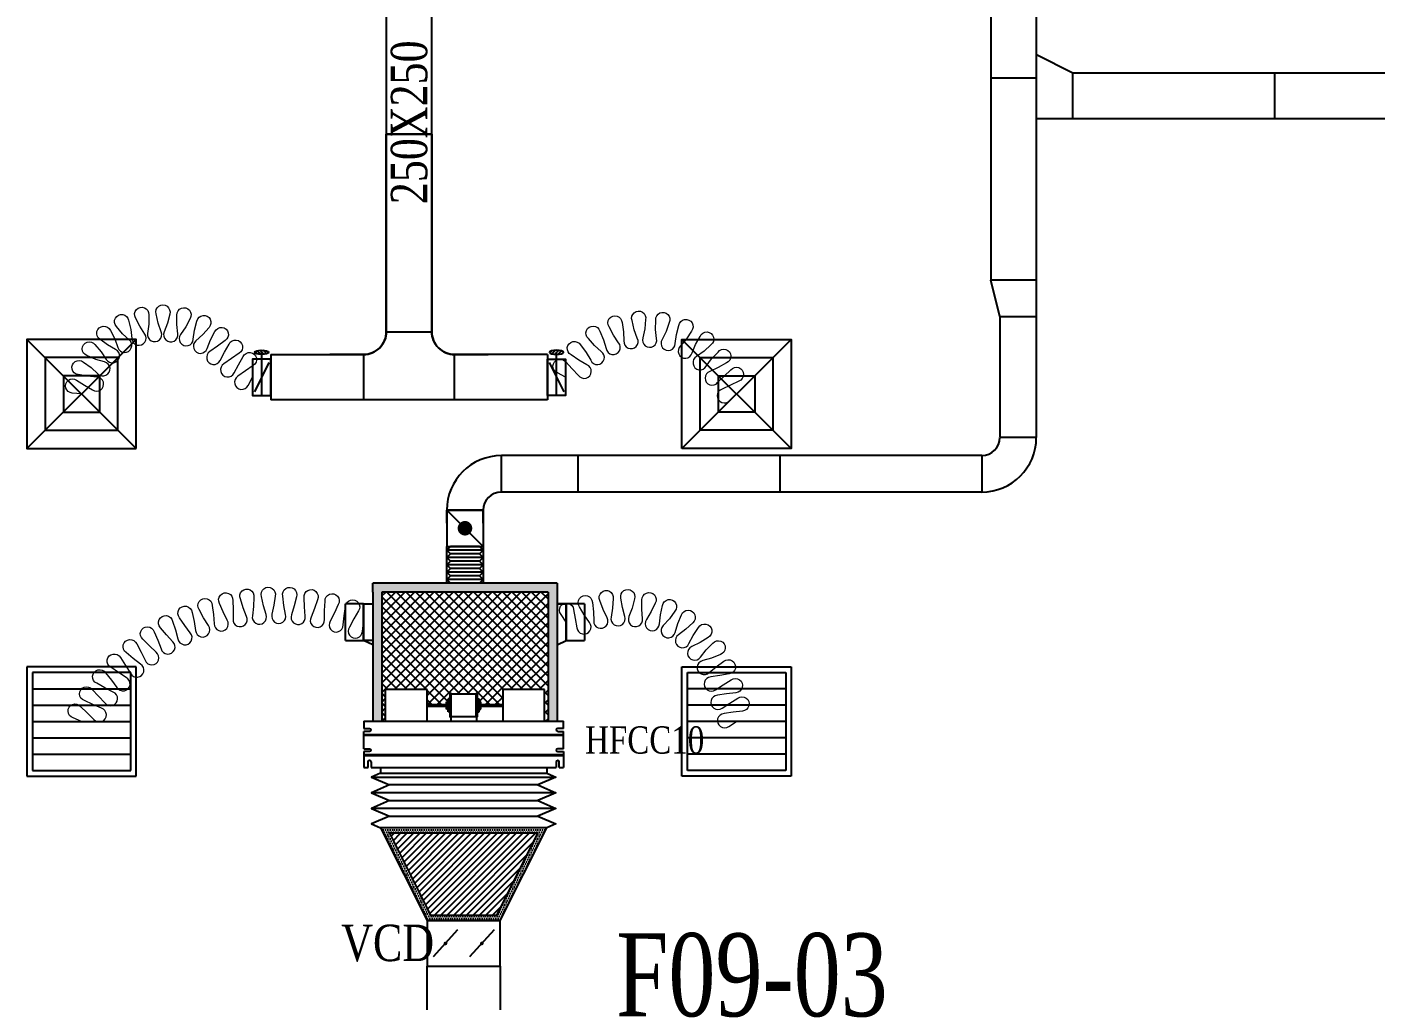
# Model space of a CAD drawing. Header units: metres. Extents: x 352651 to 1421851, y -87441 to -24441.
# Drawn here: x 1104582 to 1111991, y -72090 to -66743 of the extents above; entities that cross this region are included whole.
import ezdxf

# ---------------------------------------------------------------- set-up
doc = ezdxf.new("R2010")
doc.units = ezdxf.units.M
doc.header["$LTSCALE"] = 300
doc.header["$MEASUREMENT"] = 0
for name, color, linetype in [('bat noi mem', 4, 'CONTINUOUS'), ('CUAGIO', 2, 'CONTINUOUS'), ('KT', 1, 'CONTINUOUS'), ('thiet bi', 11, 'CONTINUOUS')]:
    doc.layers.add(name, color=color, linetype=linetype)
doc.layers.add('noi mem', color=5, linetype='BATTING', lineweight=0)
doc.styles.add('PHU', font='vntimeh.shx', dxfattribs={"width": 0.8})
doc.styles.add('ROMANS', font='romans.shx', dxfattribs={"width": 0.75, "bigfont": 'romancvn.shx'})
doc.linetypes.add('BATTING', pattern='A,0.0001,-0.1,[134,ltypeshp.shx,S=0.1,R=0,X=-0.1,Y=0],-0.2,[134,ltypeshp.shx,S=0.1,R=180,X=0.1,Y=0],-0.1', length=0.4001)

# ---------------------------------------------------------------- blocks, each defined once
blk = doc.blocks.new('SAG')
at = {"layer": 'CUAGIO'}
for p, q in [((-300, 300), (-300, -300)), ((300, 300), (-300, 300)), ((300, -300), (300, 300)), ((-300, -300), (300, -300))]:
    blk.add_line(p, q, dxfattribs=at)
at = {"layer": 'CUAGIO', "color": 8}
for p, q in [((-270, 270), (-270, -270)), ((270, 270), (-270, 270)), ((-180, -270), (-180, 270)), ((-90, -270), (-90, 270)), ((0, -270), (0, 270)), ((90, -270), (90, 270)), ((180, -270), (180, 270)), ((270, -270), (270, 270)), ((-270, -270), (270, -270))]:
    blk.add_line(p, q, dxfattribs=at)
blk = doc.blocks.new('SAD')
at = {"layer": 'CUAGIO', "color": 8}
for p, q in [((-300, -300), (300, 300)), ((300, -300), (-300, 300))]:
    blk.add_line(p, q, dxfattribs=at)
at = {"layer": 'CUAGIO'}
blk.add_lwpolyline([(300, -300), (300, 300), (-300, 300), (-300, -300)], close=True, dxfattribs=at)
at = {"layer": 'CUAGIO', "color": 8}
for points in [[(200, -200), (200, 200), (-200, 200), (-200, -200)], [(100, -100), (100, 100), (-100, 100), (-100, -100)]]:
    blk.add_lwpolyline(points, close=True, dxfattribs=at)
blk = doc.blocks.new('1-van gio D200')
at = {"layer": 'CUAGIO'}
h = blk.add_hatch(dxfattribs=at)
h.set_pattern_fill('ANSI31', color=256, scale=100, style=0)
edge = h.paths.add_edge_path()
edge.add_ellipse((486127, -58494), major_axis=(-38.1, 0), ratio=0.310482, start_angle=0, end_angle=360, ccw=False)
for p, q in [((486167, -58437.3), (486087.1, -58277.5)), ((486127, -58257.4), (486127, -58494))]:
    blk.add_line(p, q, dxfattribs=at)
at = {"layer": 'CUAGIO', "const_width": 3}
for points in [[(486127, -58457.4), (486177, -58457.4), (486177, -58257.4), (486077, -58257.4), (486077, -58457.4), (486127, -58457.4)], [(486167, -58437.3), (486087.1, -58277.5)], [(486127, -58257.4), (486127, -58494)]]:
    blk.add_lwpolyline(points, dxfattribs=at)
at = {"layer": 'CUAGIO'}
blk.add_lwpolyline([(486177, -58457.4), (486077, -58457.4), (486077, -58257.4), (486177, -58257.4)], close=True, dxfattribs=at)
at = {"layer": 'CUAGIO', "const_width": 5.35}
blk.add_lwpolyline([(486130.7, -58357.4, -1), (486123.3, -58357.4, -1)], format="xyb", close=True, dxfattribs=at)
at = {"layer": 'CUAGIO', "extrusion": (0, 0, -1)}
blk.add_ellipse((486127, -58494), major_axis=(-38.1, 0), ratio=0.310482, start_param=-1.570796, end_param=4.712389, dxfattribs=at)
blk = doc.blocks.new('bac noi mem')
at = {"layer": 'bat noi mem'}
for p, q in [((493886.7, -64673), (493866.7, -64693)), ((494046.7, -64673), (493886.7, -64673)), ((494046.7, -64673), (494066.7, -64693)), ((494066.7, -64693), (493866.7, -64693)), ((493866.7, -64693), (493886.7, -64713)), ((493886.7, -64713), (493866.7, -64733)), ((494066.7, -64733), (493866.7, -64733)), ((493866.7, -64733), (493886.7, -64753)), ((493886.7, -64753), (493866.7, -64773)), ((494046.7, -64713), (493886.7, -64713)), ((494046.7, -64753), (493886.7, -64753)), ((494066.7, -64693), (494046.7, -64713)), ((494046.7, -64713), (494066.7, -64733)), ((494066.7, -64733), (494046.7, -64753)), ((494046.7, -64753), (494066.7, -64773)), ((494066.7, -64773), (493866.7, -64773)), ((493866.7, -64773), (493886.7, -64793)), ((493886.7, -64793), (493866.7, -64813)), ((494066.7, -64813), (493866.7, -64813)), ((493866.7, -64813), (493886.7, -64833)), ((494046.7, -64793), (493886.7, -64793)), ((494066.7, -64773), (494046.7, -64793)), ((494046.7, -64793), (494066.7, -64813)), ((494066.7, -64813), (494046.7, -64833)), ((493886.7, -64833), (493866.7, -64853)), ((494066.7, -64853), (493866.7, -64853)), ((493866.7, -64853), (493886.7, -64873)), ((494046.7, -64833), (493886.7, -64833)), ((494046.7, -64873), (493886.7, -64873)), ((494046.7, -64833), (494066.7, -64853)), ((494066.7, -64853), (494046.7, -64873))]:
    blk.add_line(p, q, dxfattribs=at)

msp = doc.modelspace()

# ---------------------------------------------------------------- hatches: boundary and pattern name
at = {"layer": 'CUAGIO'}
h = msp.add_hatch(dxfattribs=at)
h.set_pattern_fill('DOTS', color=2, scale=200, style=0)
h.set_pattern_definition([(0, (533877.114, -127391.205), (6.25, -12.5), [0, -12.5])])
h.paths.add_polyline_path([(1107446.1, -69848.7), (1106532.5, -69848.7), (1106532.5, -70558.7), (1106482.5, -70558.7), (1106482.5, -69848.7), (1106482.5, -69798.7), (1107496.1, -69798.7), (1107496.1, -69848.7), (1107496.1, -70558.7), (1107446.1, -70558.7)])
at = {"layer": 'CUAGIO', "ltscale": 1.5}
h = msp.add_hatch(dxfattribs=at)
h.set_pattern_fill('ANSI37', color=9, scale=300, angle=360, style=0)
h.set_pattern_definition([(45, (450300, 131.603), (-26.5165043, 26.5165043), []), (135, (450300, 131.603), (-26.5165043, -26.5165043), [])])
h.paths.add_polyline_path([(1106532.5, -69848.7), (1106532.5, -70558.7), (1106551.7, -70558.7), (1106551.7, -70383.7), (1106781.9, -70383.7), (1106781.9, -70466.7), (1106887.1, -70466.7), (1106887.1, -70451), (1106897.7, -70451), (1106897.7, -70435.2), (1106907.6, -70435.2), (1106907.6, -70410.3, -1), (1106914, -70408.2), (1107050.2, -70408.2, -1), (1107056.7, -70410.3), (1107056.7, -70435.2), (1107066.6, -70435.2), (1107066.6, -70451), (1107077.1, -70451), (1107077.1, -70466.7), (1107196.8, -70466.7), (1107196.8, -70383.7), (1107427, -70383.7), (1107427, -70558.7), (1107446.1, -70558.7), (1107446.1, -69848.7)])
at = {"layer": 'CUAGIO'}
h = msp.add_hatch(dxfattribs=at)
h.set_pattern_fill('DOTS', color=256, scale=200, style=0)
h.set_pattern_definition([(0, (276852.957, -17805.039), (6.25, -12.5), [0, -12.5])])
h.paths.add_polyline_path([(1107182.1, -71654.2), (1106782.1, -71654.2), (1106525.1, -71144.2), (1107439.1, -71144.2)])
h.paths.add_polyline_path([(1107163.7, -71624.2), (1107390.4, -71174.2), (1106573.9, -71174.2), (1106800.6, -71624.2)], flags=16)
h = msp.add_hatch(dxfattribs=at)
h.set_pattern_fill('ANSI31', color=256, scale=200, style=0)
h.set_pattern_definition([(45, (264041.88, -88821.382), (-17.6776695, 17.6776695), [])])
h.paths.add_polyline_path([(1107390.4, -71174.2), (1106573.9, -71174.2), (1106800.6, -71624.2), (1107163.7, -71624.2)])

# ---------------------------------------------------------------- linework, layer by layer
at = {"layer": 'bat noi mem'}
for p, q in [((1106475.1, -70865.6), (1107489.1, -70865.6)), ((1107489.1, -70951.4), (1106475.1, -70951.4)), ((1107389.1, -70908.5), (1106575.1, -70908.5)), ((1107489.1, -71037.1), (1106475.1, -71037.1)), ((1106575.1, -70994.2), (1107389.1, -70994.2)), ((1106575.1, -71079.9), (1107389.1, -71079.9)), ((1107439.1, -71144.2), (1106525.1, -71144.2))]:
    msp.add_line(p, q, dxfattribs=at)
for points in [[(1106525.1, -70844.2), (1106475.1, -70865.6), (1106575.1, -70908.5), (1106475.1, -70951.4), (1106575.1, -70994.2), (1106475.1, -71037.1), (1106575.1, -71079.9), (1106475.1, -71122.8), (1106525.1, -71144.2)], [(1107439.1, -70844.2), (1107489.1, -70865.6), (1107389.1, -70908.5), (1107489.1, -70951.4), (1107389.1, -70994.2), (1107489.1, -71037.1), (1107389.1, -71079.9), (1107489.1, -71122.8), (1107439.1, -71144.2)]]:
    msp.add_lwpolyline(points, dxfattribs=at)
at = {"layer": 'CUAGIO'}
for p, q in [((1109879.4, -60364), (1109879.4, -68134)), ((1110129.4, -60344.1), (1110129.4, -68998.8)), ((1110129.4, -67024), (1109879.4, -67024)), ((1114769.6, -66997.2), (1110329.6, -66997.2)), ((1121051.5, -67247.2), (1110129.7, -67247.2)), ((1110129.4, -68134), (1109879.4, -68134)), ((1110129.4, -68134), (1109879.4, -68134)), ((1109929.4, -68334), (1109879.4, -68134)), ((1109929.4, -68334), (1109929.4, -68995.6)), ((1109929.4, -68334), (1110129.4, -68334)), ((1106557.2, -68417.6), (1106807.2, -68417.6)), ((1105922.2, -68542.6), (1105922.2, -68792.6)), ((1106432.2, -68542.6), (1106432.2, -68792.6)), ((1106932.2, -68792.6), (1106932.2, -68542.6)), ((1107442.2, -68542.6), (1107442.2, -68792.6)), ((1110129.4, -68998.8), (1109929.4, -68998.8)), ((1109829.4, -69098.8), (1107189.3, -69098.7)), ((1107189.3, -69298.7), (1107189.3, -69098.7)), ((1107609.4, -69098.8), (1107609.4, -69298.8)), ((1108719.4, -69098.8), (1108719.4, -69298.8)), ((1109829.4, -69098.8), (1109829.4, -69298.8)), ((1109835.9, -69298.7), (1107189.4, -69298.7)), ((1106889.3, -69468.9), (1106889.3, -69398.7)), ((1107089.3, -69398.7), (1106889.3, -69398.7)), ((1106889.3, -69398.7), (1106889.3, -69598.6)), ((1107089.3, -69598.6), (1106889.3, -69398.7)), ((1106889.3, -69398.7), (1107089.3, -69398.7)), ((1107089.3, -69398.7), (1107089.3, -69598.6)), ((1107089.3, -69468.9), (1107089.3, -69398.7)), ((1106889.3, -69478.4), (1106889.3, -69598.6)), ((1107089.3, -69478.4), (1107089.3, -69598.6)), ((1106889.3, -69598.6), (1107089.3, -69598.6)), ((1107089.3, -69598.6), (1107089.3, -69798.7)), ((1107496.1, -69798.7), (1106482.5, -69798.7)), ((1106482.5, -69848.7), (1106482.5, -70558.7)), ((1106532.5, -69848.7), (1106532.5, -70558.7)), ((1107446.1, -69848.7), (1107446.1, -70558.7)), ((1107496.1, -69798.7), (1107496.1, -70558.7)), ((1106332.8, -70114), (1106332.8, -69914)), ((1106432.5, -69914), (1106332.8, -69914)), ((1106432.5, -70114), (1106432.5, -69914)), ((1106432.5, -69914), (1106432.5, -70114)), ((1107546.1, -69914), (1107546.1, -70114)), ((1107546.1, -69914), (1107546.1, -70114)), ((1107546.1, -70114), (1107546.1, -69914)), ((1107645.8, -69914), (1107645.8, -70114)), ((1107546.1, -70114), (1107645.8, -70114)), ((1106532.5, -70558.7), (1106532.5, -70558.7)), ((1107446.1, -70558.7), (1107446.1, -70558.7)), ((1106949.1, -71704.9), (1106815.2, -71853.5)), ((1107149.1, -71704.9), (1107015.2, -71853.5))]:
    msp.add_line(p, q, dxfattribs=at)
at = {"layer": 'CUAGIO', "color": 2}
for p, q in [((1110329.6, -66997.2), (1110129.6, -66895.4)), ((1110329.6, -67247.2), (1110329.6, -66997.2)), ((1111439.6, -67247.2), (1111439.6, -66997.2)), ((1106482.5, -69848.7), (1106482.5, -69798.7)), ((1107446.1, -69848.7), (1106532.5, -69848.7))]:
    msp.add_line(p, q, dxfattribs=at)
at = {"layer": 'CUAGIO', "ltscale": 1.5}
msp.add_line((1107442.2, -68792.6), (1105922.2, -68792.6), dxfattribs=at)
at = {"layer": 'CUAGIO'}
for points in [[(1106557.2, -66222.6), (1106557.2, -67332.6), (1106807.2, -67332.6), (1106807.2, -66222.6)], [(1106889.3, -69598.6), (1107089.3, -69598.6), (1107089.3, -69798.7), (1106889.3, -69798.7)], [(1107439.1, -71144.2), (1106525.1, -71144.2), (1106782.1, -71654.2), (1107182.1, -71654.2)], [(1107390.4, -71174.2), (1106573.9, -71174.2), (1106800.6, -71624.2), (1107163.7, -71624.2)], [(1106782.1, -71904.2), (1107182.1, -71904.2), (1107182.1, -71654.2), (1106782.1, -71654.2)]]:
    msp.add_lwpolyline(points, close=True, dxfattribs=at)
for points in [[(1105922.2, -68542.6), (1106432.2, -68542.6, 0.414214), (1106557.2, -68417.6), (1106557.2, -67332.6), (1106807.2, -67332.6), (1106807.2, -68417.6, 0.414214), (1106932.2, -68542.6), (1107117.2, -68542.6)], [(1107442.2, -68542.6), (1106932.2, -68542.6, -0.414214), (1106807.2, -68417.6), (1106807.2, -67332.6), (1106557.2, -67332.6), (1106557.2, -68417.6, -0.414214), (1106432.2, -68542.6), (1106247.2, -68542.6)], [(1105472, -73024.2), (1106582.1, -73024.2, 0.414214), (1106782.1, -72824.2), (1106782.1, -71904.2), (1107182.1, -71904.2), (1107182.1, -72824.2, 0.414214), (1107382.1, -73024.2), (1108492.3, -73024.2)]]:
    msp.add_lwpolyline(points, format="xyb", dxfattribs=at)
for points, const_width in [([(1107009.3, -69497.8, 1), (1106969.3, -69497.8, 1)], 40), ([(1106877.1, -71779.2, -1), (1106887.1, -71779.2, -1)], 10), ([(1107077.1, -71779.2, -1), (1107087.1, -71779.2, -1)], 10)]:
    msp.add_lwpolyline(points, format="xyb", close=True, dxfattribs=dict(at, const_width=const_width))
for points in [[(1106432.5, -69914), (1106482.5, -69914)], [(1106432.5, -69914), (1106482.5, -69914)], [(1107546.1, -69914), (1107496.1, -69914)], [(1107496.1, -69914), (1107546.1, -69914)], [(1107645.8, -69914), (1107546.1, -69914)], [(1106332.8, -70114), (1106432.5, -70114)], [(1106482.5, -70114), (1106432.5, -70114)], [(1106482.5, -70139.3), (1106432.5, -70114)], [(1107496.1, -70139.3), (1107546.1, -70114)]]:
    msp.add_lwpolyline(points, dxfattribs=at)
for centre, radius, start, end in [((1109829.4, -68998.8), 100, 270, 0), ((1109829.4, -68998.8), 300, 270, 0), ((1107189.3, -69398.7), 300, 90, 180), ((1107189.3, -69398.7), 100, 90, 180)]:
    msp.add_arc(centre, radius, start, end, dxfattribs=at)
at = {"layer": 'noi mem', "linetype": 'ByBlock', "ltscale": 1.5}
for points in [[(1104882.1, -68759.6), (1104831, -68754.7, -1.333333), (1104854.9, -68683.7), (1104898.6, -68710.8), (1104942.2, -68737.9, 1.333333), (1104966.1, -68666.8), (1104915, -68662), (1104863.6, -68653.5, -1.333333), (1104892.2, -68584.2), (1104934.6, -68614.4), (1104971.9, -68648.7, 1.333333), (1105008.5, -68583.3), (1104959.8, -68569.5), (1104911.8, -68549.2, -1.333333), (1104956, -68488.5), (1104990.1, -68527.9), (1105018.1, -68570.1, 1.333333), (1105069.2, -68515.1), (1105025.1, -68490.2), (1104983.3, -68459.1, -1.333333), (1105040.5, -68410.6), (1105064.3, -68456.9), (1105081.7, -68504.5, 1.333333), (1105144.2, -68463.1), (1105107.2, -68428.6), (1105073.9, -68388.5, -1.333333), (1105141, -68354.8), (1105153.2, -68405.5), (1105158.9, -68455.8, 1.333333), (1105229.4, -68430.3), (1105201.6, -68388), (1105178.7, -68341.2, -1.333333), (1105251.8, -68324.3), (1105251.8, -68376.4), (1105245.4, -68426.6, 1.333333), (1105319.9, -68418.5), (1105302.9, -68370.9), (1105291.7, -68320, -1.333333), (1105366.7, -68320.8), (1105354.4, -68371.4), (1105336.3, -68418.7, 1.333333), (1105410.7, -68428.4), (1105405.4, -68378.1), (1105406.5, -68326, -1.333333), (1105479.2, -68344.5), (1105455.3, -68390.8), (1105426.6, -68432.5, 1.333333), (1105496.5, -68459.5), (1105503.3, -68409.3), (1105516.6, -68358.9, -1.333333), (1105582.9, -68394), (1105548.7, -68433.4), (1105511, -68467.1, 1.333333), (1105572.7, -68509.9), (1105591, -68462.7), (1105615, -68416.8, -1.333333), (1105671.8, -68465.8), (1105630, -68496.3), (1105588, -68525.8, 1.333333), (1105643.9, -68575.7), (1105668.4, -68530.6), (1105692.9, -68485.4, -1.333333), (1105748.9, -68535.3), (1105706.9, -68564.8), (1105664.8, -68594.3, 1.333333), (1105720.8, -68644.2), (1105745.3, -68599.1), (1105769.8, -68553.9, -1.333333), (1105825.8, -68603.8), (1105783.7, -68633.3), (1105741.7, -68662.8, 1.333333), (1105797.7, -68712.7), (1105822.2, -68667.6)], [(1107542.2, -68667.6), (1107497.8, -68643.2, -1.333333), (1107543.8, -68583.9), (1107578.5, -68620.8), (1107612.8, -68657.8, 1.333333), (1107659.1, -68598.9), (1107615, -68574.3), (1107572.7, -68545, -1.333333), (1107624.3, -68490.6), (1107655.8, -68531.4), (1107680.8, -68574.4, 1.333333), (1107738.8, -68526.8), (1107701.5, -68493.9), (1107667.6, -68455.1, -1.333333), (1107730.9, -68415), (1107751.5, -68462.2), (1107765.3, -68510, 1.333333), (1107833.1, -68477.9), (1107805, -68436.9), (1107781.5, -68391.1, -1.333333), (1107852.8, -68367.6), (1107861.2, -68418.4), (1107862.9, -68468.1, 1.333333), (1107936.5, -68453.6), (1107919.2, -68407), (1107907.6, -68356.8, -1.333333), (1107982.4, -68351.4), (1107978.2, -68402.7), (1107967.8, -68451.4, 1.333333), (1108042.7, -68455.2), (1108037.3, -68405.8), (1108038.3, -68354.3, -1.333333), (1108112.2, -68367.3), (1108095.5, -68416), (1108073.5, -68460.7, 1.333333), (1108145.2, -68482.7), (1108152.1, -68433.4), (1108165.6, -68383.7, -1.333333), (1108234.1, -68414.3), (1108206.1, -68457.6), (1108173.9, -68495.5, 1.333333), (1108238, -68534.3), (1108256.7, -68488.2), (1108282, -68443.3, -1.333333), (1108340.9, -68489.7), (1108303.1, -68524.8), (1108262.7, -68553.7, 1.333333), (1108315.4, -68607), (1108344.8, -68566.8), (1108380.2, -68529.5, -1.333333), (1108426, -68588.8), (1108380.9, -68613.7), (1108335.3, -68635.7, 1.333333), (1108378.1, -68697.3), (1108414.7, -68662.3), (1108451.2, -68627.3, -1.333333), (1108494, -68688.9), (1108448.4, -68710.9), (1108402.8, -68732.9, 1.333333), (1108445.6, -68794.6), (1108482.1, -68759.6)], [(1104882.1, -70559.6), (1104835.3, -70539.8, -1.333333), (1104876.7, -70477.3), (1104913.2, -70512.7), (1104949.7, -70548.2, 1.333333), (1104991.1, -70485.7), (1104944.2, -70465.9), (1104897.5, -70445, -1.333333), (1104940.2, -70383.3), (1104976.2, -70419.7), (1105010, -70457.3, 1.333333), (1105055.5, -70397.7), (1105010.3, -70375.1), (1104965.7, -70349.9, -1.333333), (1105013.9, -70292.5), (1105046.4, -70332), (1105076.6, -70372.6, 1.333333), (1105127.4, -70317.5), (1105084.5, -70290.7), (1105042.5, -70261.6, -1.333333), (1105095.8, -70208.9), (1105124.5, -70251.3), (1105150.7, -70294.5, 1.333333), (1105206.5, -70244.3), (1105166.2, -70213.7), (1105127.1, -70180.7, -1.333333), (1105185.1, -70133.2), (1105209.7, -70178.1), (1105231.8, -70223.5, 1.333333), (1105292, -70178.7), (1105254.7, -70144.5), (1105218.8, -70108, -1.333333), (1105280.9, -70066.1), (1105301.3, -70113), (1105319.1, -70160.4, 1.333333), (1105383.2, -70121.3), (1105349.3, -70083.8), (1105316.8, -70044.2, -1.333333), (1105382.6, -70008.1), (1105398.5, -70056.8), (1105411.9, -70105.6, 1.333333), (1105479.3, -70072.6), (1105449, -70032.1), (1105420.4, -69989.7, -1.333333), (1105489.2, -69959.9), (1105500.5, -70009.8), (1105509.3, -70059.6, 1.333333), (1105579.5, -70033), (1105553.1, -69989.9), (1105528.5, -69945, -1.333333), (1105599.8, -69921.7), (1105606.5, -69972.4), (1105610.6, -70022.8, 1.333333), (1105682.9, -70002.9), (1105660.6, -69957.5), (1105640.3, -69910.5, -1.333333), (1105713.5, -69893.9), (1105715.4, -69945.1), (1105714.9, -69995.6, 1.333333), (1105788.7, -69982.4), (1105770.7, -69935.2), (1105754.9, -69886.5, -1.333333), (1105829.2, -69876.8), (1105826.4, -69927.9), (1105821.2, -69978.2, 1.333333), (1105896, -69971.9), (1105882.4, -69923.2), (1105871.1, -69873.2, -1.333333), (1105946.1, -69870.4), (1105938.6, -69921), (1105928.7, -69970.6, 1.333333), (1106003.7, -69971.3), (1105994.7, -69921.5), (1105988.1, -69870.8, -1.333333), (1106063, -69874.9), (1106050.8, -69924.6), (1106036.4, -69973.1, 1.333333), (1106111.1, -69980.7), (1106106.7, -69930.3), (1106104.8, -69879.2, -1.333333), (1106179, -69890.2), (1106162.3, -69938.6), (1106143.5, -69985.5, 1.333333), (1106217.1, -70000), (1106217.4, -69949.4), (1106220.3, -69898.3, -1.333333), (1106293.1, -69916.2), (1106272, -69962.8), (1106248.9, -70007.8, 1.333333), (1106320.8, -70029), (1106325.9, -69978.7), (1106332.6, -69928.2, -1.333333), (1106403.8, -69951.8), (1106379.2, -69996.3), (1106354.5, -70040.8, 1.333333), (1106425.7, -70064.4), (1106432.5, -70014)], [(1107546.1, -70014), (1107517.3, -69971.8, -1.333333), (1107586.7, -69943.4), (1107595.7, -69993.7), (1107604.7, -70044.1, 1.333333), (1107674.1, -70015.8), (1107645.3, -69973.5), (1107618.8, -69929.1, -1.333333), (1107689.8, -69904.9), (1107696, -69956.2), (1107697, -70006.8, 1.333333), (1107770, -69989.3), (1107748.1, -69943.8), (1107730.3, -69895.2, -1.333333), (1107804.6, -69884.6), (1107801.1, -69936.2), (1107792.7, -69986.1, 1.333333), (1107867.6, -69982.5), (1107854.5, -69933.7), (1107846.2, -69882.6, -1.333333), (1107921.1, -69886.1), (1107908, -69936.2), (1107890.5, -69983.6, 1.333333), (1107964.8, -69994.1), (1107961, -69943.7), (1107962.3, -69891.9, -1.333333), (1108035.3, -69909.3), (1108013.1, -69956.1), (1107987.1, -69999.4, 1.333333), (1108058.1, -70023.5), (1108063.8, -69973.3), (1108074.7, -69922.7, -1.333333), (1108143.2, -69953.4), (1108112.7, -69995.2), (1108079, -70032.9, 1.333333), (1108144.3, -70069.8), (1108159.3, -70021.6), (1108179.4, -69973.9, -1.333333), (1108240.9, -70016.8), (1108203.2, -70052.2), (1108163.1, -70083, 1.333333), (1108220.3, -70131.4), (1108244, -70086.8), (1108272.7, -70043.7, -1.333333), (1108325.2, -70097.4), (1108281.5, -70125.1), (1108236.3, -70147.8, 1.333333), (1108283.5, -70206.1), (1108315.2, -70166.7), (1108351.4, -70129.7, -1.333333), (1108392.9, -70192.2), (1108344.8, -70211.3), (1108296.2, -70225.2, 1.333333), (1108331.7, -70291.3), (1108370.1, -70258.4), (1108412.6, -70228.9, -1.333333), (1108441.8, -70298), (1108391, -70307.8), (1108340.3, -70314.7, 1.333333), (1108365.8, -70385.2), (1108409.2, -70358.1), (1108452.6, -70331, -1.333333), (1108478.1, -70401.5), (1108427.4, -70408.5), (1108376.8, -70415.4, 1.333333), (1108402.3, -70486), (1108445.7, -70458.8), (1108489, -70431.7, -1.333333), (1108514.6, -70502.3), (1108463.9, -70509.2), (1108413.2, -70516.2, 1.333333), (1108438.8, -70586.7), (1108482.1, -70559.6)]]:
    msp.add_lwpolyline(points, format="xyb", dxfattribs=at)
at = {"layer": 'thiet bi'}
for p, q in [((1106897.7, -70451), (1106887.1, -70451)), ((1106887.1, -70491.4), (1106887.1, -70451)), ((1106907.6, -70435.2), (1106897.7, -70435.2)), ((1106897.7, -70507.2), (1106897.7, -70435.2)), ((1106914, -70534.3), (1106914, -70408.2)), ((1107050.2, -70534.3), (1107050.2, -70408.2)), ((1107056.7, -70435.2), (1107066.6, -70435.2)), ((1107066.6, -70507.2), (1107066.6, -70435.2)), ((1107066.6, -70451), (1107077.1, -70451)), ((1107077.1, -70491.4), (1107077.1, -70451)), ((1106781.9, -70466.7), (1106887.1, -70466.7)), ((1106781.9, -70475.8), (1106887.1, -70475.8)), ((1106897.7, -70491.4), (1106887.1, -70491.4)), ((1106907.6, -70507.2), (1106897.7, -70507.2)), ((1107056.7, -70507.2), (1107066.6, -70507.2)), ((1107066.6, -70491.4), (1107077.1, -70491.4)), ((1107077.1, -70466.7), (1107196.8, -70466.7)), ((1107077.1, -70475.8), (1107196.8, -70475.8)), ((1107196.8, -70475.8), (1107196.8, -70466.7)), ((1106433.1, -70558.7), (1107531.1, -70558.7)), ((1106433.1, -70558.7), (1106433.1, -70598.2)), ((1106910.8, -70536.6), (1106910.8, -70558.7)), ((1107053.5, -70536.6), (1107053.5, -70558.7)), ((1107531.1, -70598.2), (1107531.1, -70558.7)), ((1106433.1, -70630.7), (1107531.1, -70630.7)), ((1106433.1, -70635.7), (1107531.1, -70635.7)), ((1106433.1, -70725.2), (1106433.1, -70812.7)), ((1106433.1, -70741.7), (1107531.1, -70741.7)), ((1106433.1, -70746.7), (1107531.1, -70746.7)), ((1107531.1, -70725.2), (1107531.1, -70812.7)), ((1106433.1, -70812.7), (1106457.1, -70812.7)), ((1106473.1, -70812.7), (1107491.1, -70812.7)), ((1106525.1, -70812.7), (1106525.1, -70844.2)), ((1107439.1, -70812.7), (1107439.1, -70844.2)), ((1107507.1, -70812.7), (1107531.1, -70812.7)), ((1106525.1, -70844.2), (1107439.1, -70844.2))]:
    msp.add_line(p, q, dxfattribs=at)
for points in [[(1106781.9, -70383.7), (1106551.7, -70383.7), (1106551.7, -70558.7), (1106781.9, -70558.7)], [(1107427, -70383.7), (1107196.8, -70383.7), (1107196.8, -70558.7), (1107427, -70558.7)], [(1106907.6, -70408.2), (1107056.7, -70408.2), (1107056.7, -70534.3), (1106907.6, -70534.3)]]:
    msp.add_lwpolyline(points, close=True, dxfattribs=at)
for points in [[(1106433.1, -70598.2), (1106465.1, -70598.2, -1), (1106465.1, -70614.2), (1106433.1, -70614.2)], [(1107531.1, -70598.2), (1107499.1, -70598.2, 1), (1107499.1, -70614.2), (1107531.1, -70614.2)], [(1106433.1, -70709.2), (1106465.1, -70709.2, -1), (1106465.1, -70725.2), (1106433.1, -70725.2)], [(1107531.1, -70709.2), (1107499.1, -70709.2, 1), (1107499.1, -70725.2), (1107531.1, -70725.2)], [(1106457.1, -70812.7), (1106457.1, -70780.7, -1), (1106473.1, -70780.7), (1106473.1, -70812.7)], [(1107507.1, -70812.7), (1107507.1, -70780.7, 1), (1107491.1, -70780.7), (1107491.1, -70812.7)]]:
    msp.add_lwpolyline(points, format="xyb", dxfattribs=at)
for points in [[(1106433.1, -70709.2), (1106433.1, -70614.2)], [(1107531.1, -70709.2), (1107531.1, -70614.2)]]:
    msp.add_lwpolyline(points, dxfattribs=at)
for centre, start, end in [((1106910.8, -70409.2), 18.04953, 161.95047), ((1107053.5, -70409.2), 18.04953, 161.95047), ((1106910.8, -70533.2), 198.04953, 341.95047), ((1107053.5, -70533.2), 198.04953, 341.95047)]:
    msp.add_arc(centre, 3.41, start, end, dxfattribs=at)

# ---------------------------------------------------------------- block references
at = {"layer": 'CUAGIO'}
for name, p in [('SAD', (1104882.1, -68759.6)), ('bac noi mem', (613022.7, -4925.7))]:
    msp.add_blockref(name, p, dxfattribs=at)
at = {"layer": 'CUAGIO', "xscale": -1}
for name, p, rotation in [('1-van gio D200', (619745.2, -127025), 180), ('SAG', (1108482.1, -70559.6), 90)]:
    msp.add_blockref(name, p, dxfattribs=dict(at, rotation=rotation))
at = {"layer": 'CUAGIO'}
for name, p, rotation in [('1-van gio D200', (1593619.2, -127025), 180), ('SAG', (1104882.1, -70559.6), 270)]:
    msp.add_blockref(name, p, dxfattribs=dict(at, rotation=rotation))
at = {"layer": 'CUAGIO', "xscale": -1}
msp.add_blockref('SAD', (1108482.1, -68759.6), dxfattribs=at)

# ---------------------------------------------------------------- texts
at = {"layer": 'CUAGIO', "color": 2, "insert": (1106581.9, -66817), "char_height": 200, "width": 788.836, "attachment_point": 3, "rotation": 90, "style": 'PHU'}
msp.add_mtext('250x250', dxfattribs=at)
at = {"layer": 'CUAGIO', "color": 2, "attachment_point": 7, "style": 'PHU'}
for s, insert, char_height, width in [('hfcc10', (1107650, -70738.4), 150, 679.92), ('VCD', (1106309.4, -71880.8), 200, 439.881)]:
    msp.add_mtext(s, dxfattribs=dict(at, insert=insert, char_height=char_height, width=width))
at = {"layer": 'KT', "ltscale": 1.5, "insert": (1107820.3, -71723.4), "char_height": 456.096, "width": 2517.297, "attachment_point": 1, "style": 'ROMANS'}
msp.add_mtext('{\\fTimes New Roman|b0|i0|c0|p18;F09-03}', dxfattribs=at)

doc.saveas('drawing.dxf')
